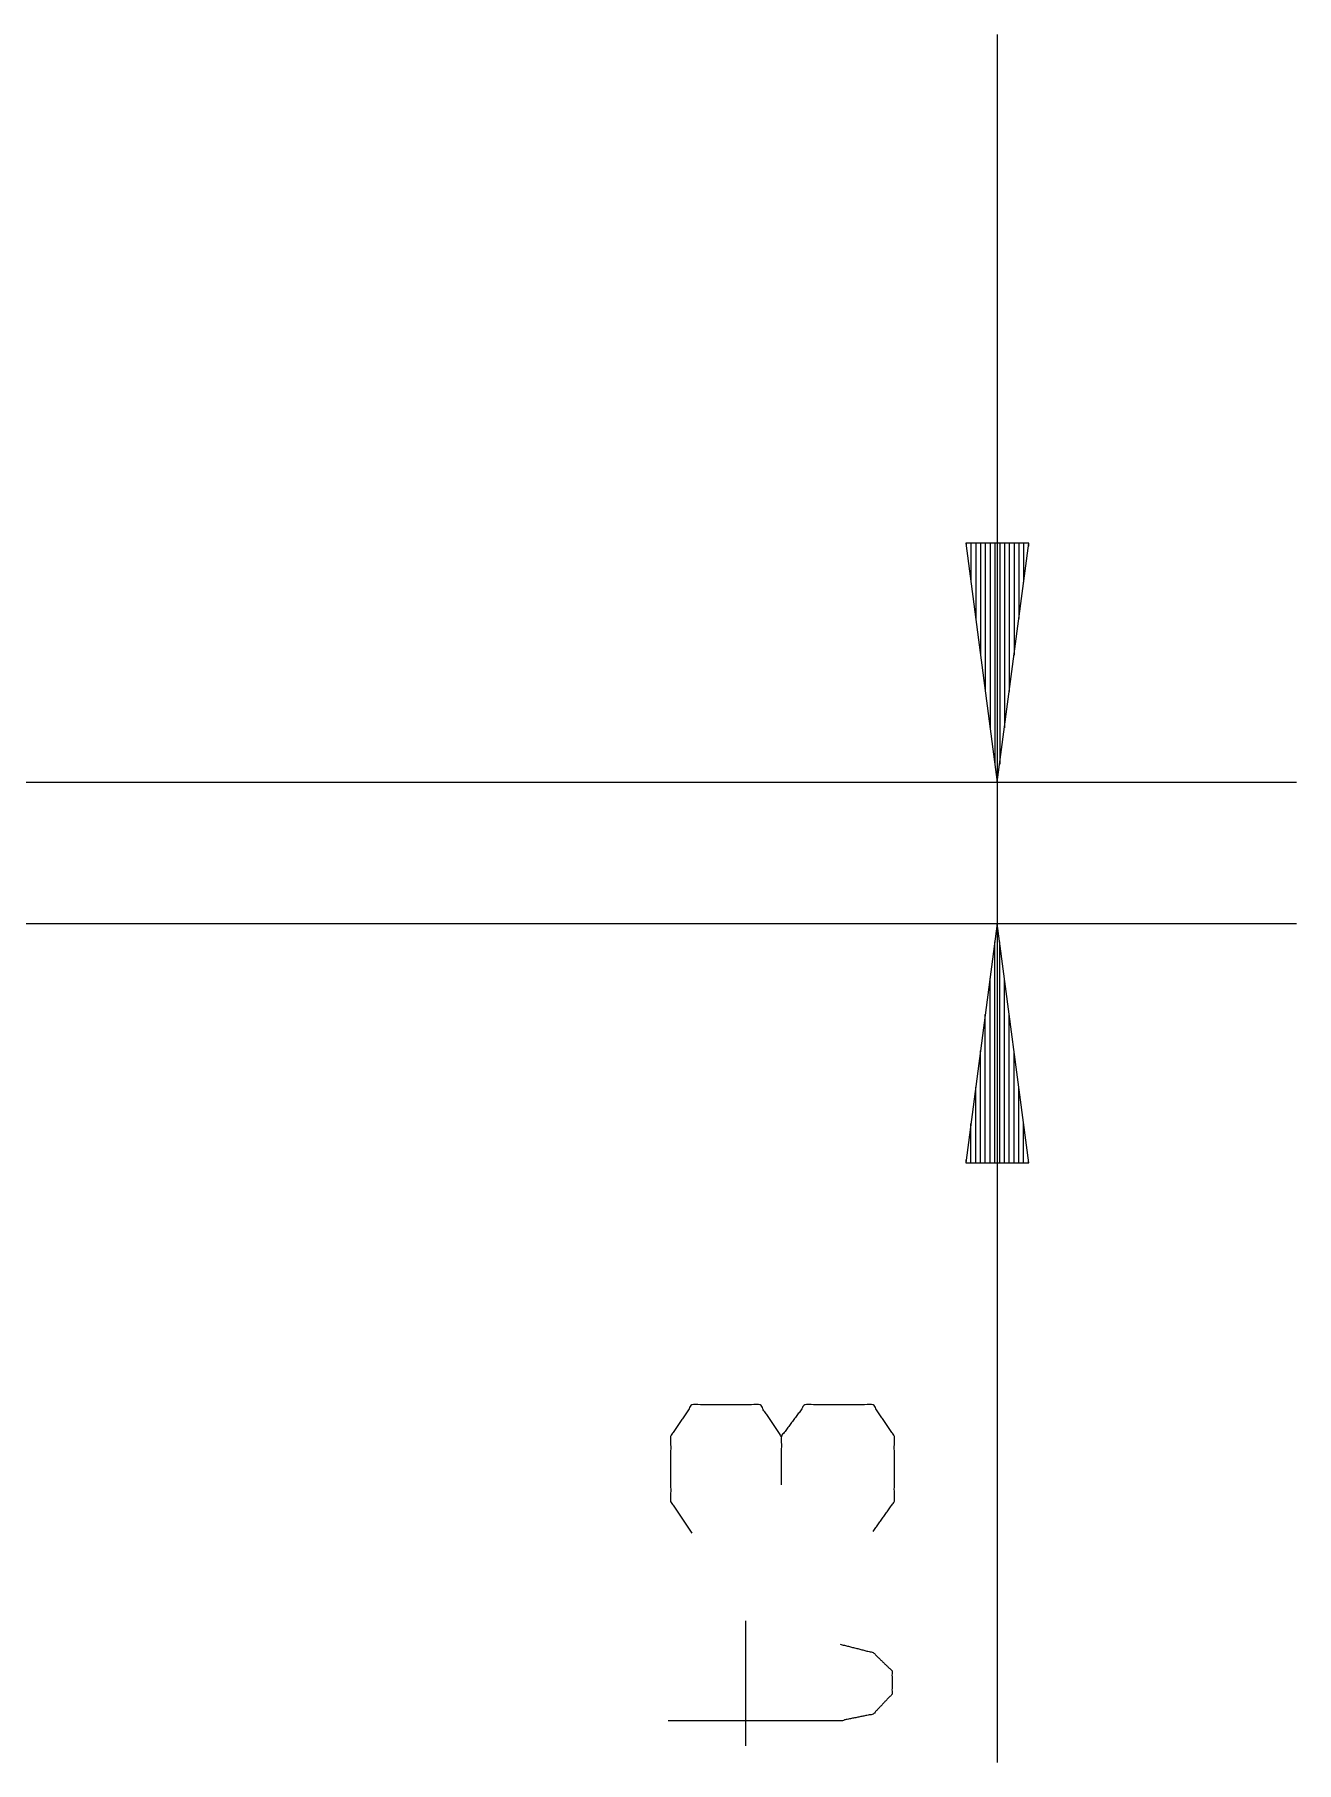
# Model space of a CAD drawing. Header units: millimetres. Extents: x 2210 to 79821, y -19430 to 2344.
# Drawn here: x 8378.24 to 8391.63, y 1668.92 to 1687.26 of the extents above; entities that cross this region are included whole.
import ezdxf

# ---------------------------------------------------------------- set-up
doc = ezdxf.new("R2010")
doc.units = ezdxf.units.MM
doc.layers.add('101', color=7, linetype='Continuous', true_color=0xffffff)

msp = doc.modelspace()

# ---------------------------------------------------------------- linework, layer by layer
at = {"layer": '101', "color": 22, "linetype": 'Continuous', "lineweight": 18}
for p, q in [((8388.456, 1687.265), (8388.456, 1668.921)), ((8388.122, 1681.867), (8388.456, 1679.327)), ((8388.791, 1681.867), (8388.122, 1681.867)), ((8388.126, 1681.867), (8388.126, 1681.835)), ((8388.126, 1681.867), (8388.126, 1681.835)), ((8388.177, 1681.867), (8388.177, 1681.45)), ((8388.228, 1681.867), (8388.228, 1681.064)), ((8388.278, 1681.867), (8388.278, 1680.678)), ((8388.329, 1681.867), (8388.329, 1680.292)), ((8388.38, 1681.867), (8388.38, 1679.906)), ((8388.431, 1681.867), (8388.431, 1679.52)), ((8388.456, 1679.327), (8388.791, 1681.867)), ((8388.482, 1681.867), (8388.482, 1679.52)), ((8388.532, 1681.867), (8388.532, 1679.906)), ((8388.583, 1681.867), (8388.583, 1680.292)), ((8388.634, 1681.867), (8388.634, 1680.678)), ((8388.685, 1681.867), (8388.685, 1681.064)), ((8388.736, 1681.867), (8388.736, 1681.45)), ((8388.786, 1681.867), (8388.786, 1681.835)), ((8388.786, 1681.867), (8388.786, 1681.835)), ((8369.222, 1679.327), (8391.631, 1679.327)), ((8369.222, 1677.827), (8391.631, 1677.827)), ((8388.456, 1677.827), (8388.122, 1675.287)), ((8388.791, 1675.287), (8388.456, 1677.827)), ((8388.431, 1675.287), (8388.431, 1677.634)), ((8388.482, 1675.287), (8388.482, 1677.634)), ((8388.38, 1675.287), (8388.38, 1677.249)), ((8388.532, 1675.287), (8388.532, 1677.249)), ((8388.329, 1675.287), (8388.329, 1676.863)), ((8388.583, 1675.287), (8388.583, 1676.863)), ((8388.278, 1675.287), (8388.278, 1676.477)), ((8388.634, 1675.287), (8388.634, 1676.477)), ((8388.228, 1675.287), (8388.228, 1676.091)), ((8388.685, 1675.287), (8388.685, 1676.091)), ((8388.177, 1675.287), (8388.177, 1675.705)), ((8388.736, 1675.287), (8388.736, 1675.705)), ((8388.122, 1675.287), (8388.791, 1675.287)), ((8388.126, 1675.287), (8388.126, 1675.319)), ((8388.126, 1675.287), (8388.126, 1675.319)), ((8388.786, 1675.287), (8388.786, 1675.319)), ((8388.786, 1675.287), (8388.786, 1675.319))]:
    msp.add_line(p, q, dxfattribs=at)
at = {"layer": '101', "color": 72, "linetype": 'Continuous', "lineweight": 18}
msp.add_line((8385.789, 1669.098), (8385.789, 1670.424), dxfattribs=at)
for points, knots in [([(8386.164, 1672.382), (8385.939, 1672.718), (8385.214, 1672.718), (8384.989, 1672.382), (8384.989, 1671.693), (8385.214, 1671.357)], [0, 0, 0.153872, 0.429849, 0.58373, 0.846125, 1, 1]), ([(8387.139, 1671.374), (8387.364, 1671.693), (8387.364, 1672.382), (8387.139, 1672.718), (8386.414, 1672.718), (8386.164, 1672.382), (8386.164, 1671.869)], [0, 0, 0.124121, 0.343687, 0.47245, 0.70338, 0.836735, 1, 1]), ([(8386.789, 1670.176), (8387.139, 1670.088), (8387.339, 1669.893), (8387.339, 1669.646), (8387.139, 1669.434), (8386.789, 1669.363), (8384.964, 1669.363)], [0, 0, 0.107403, 0.190396, 0.26402, 0.35076, 0.456999, 1, 1])]:
    msp.add_open_spline(points, degree=1, knots=knots, dxfattribs=at)

doc.saveas('drawing.dxf')
